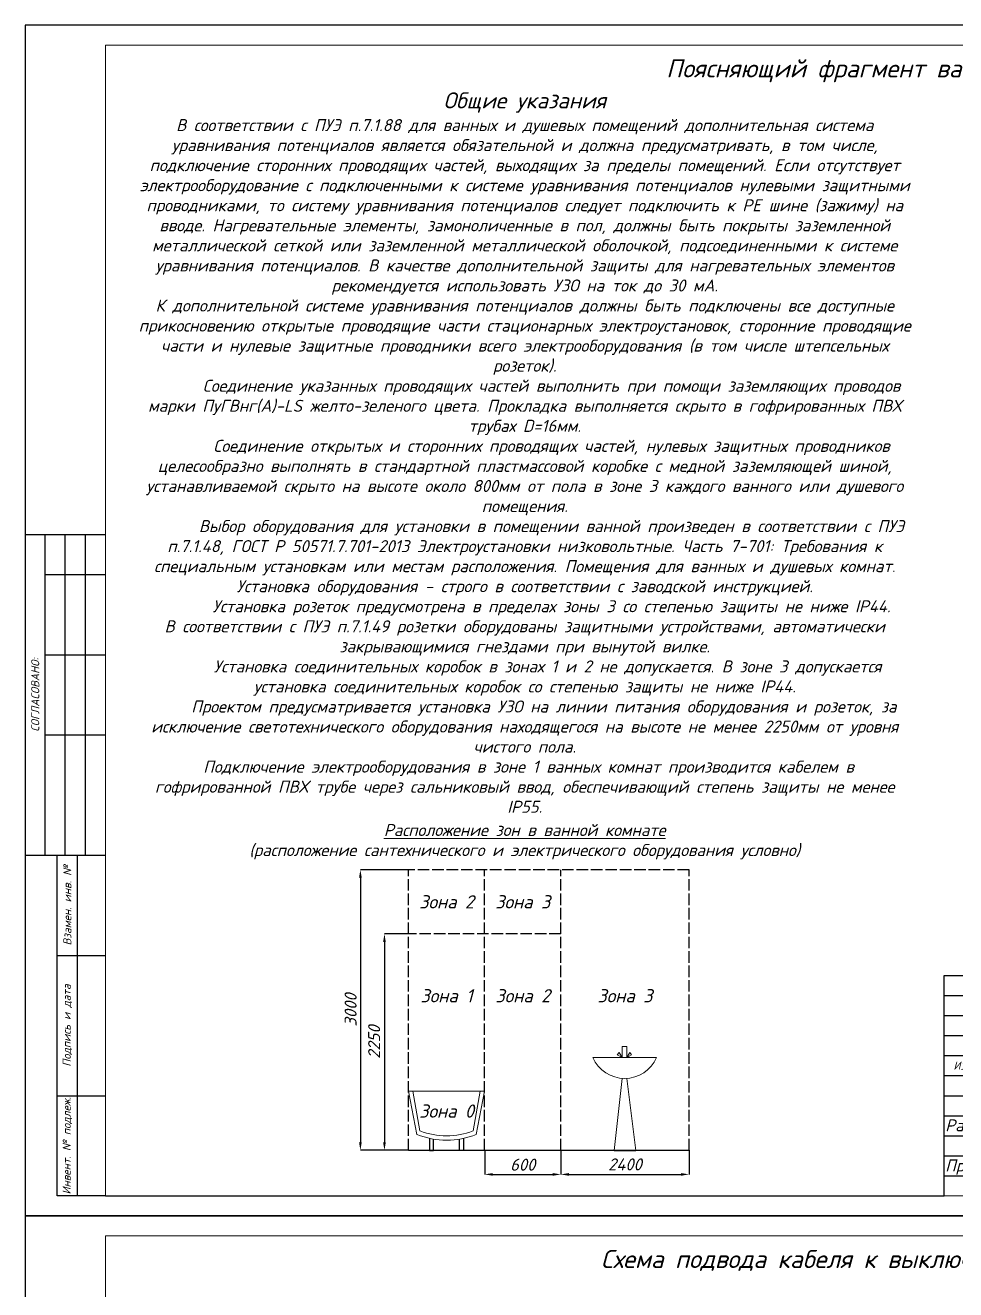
# Model space of a CAD drawing. Header units: millimetres. Extents: x 3082 to 230946, y 1570 to 312844.
# Drawn here: x 187546 to 199153, y 125974 to 141744 of the extents above; entities that cross this region are included whole.
import ezdxf
from ezdxf.enums import TextEntityAlignment as Align

# ---------------------------------------------------------------- set-up
doc = ezdxf.new("R2010")
doc.units = ezdxf.units.MM
doc.linetypes.add('ACAD_ISO02W100', pattern=[15, 12, -3])
doc.layers.add('A_K1', color=14, linetype='Continuous', lineweight=0)
doc.layers.add('Ramka', color=7, linetype='Continuous', lineweight=0)
doc.layers.add('FORMAT', color=7, linetype='Continuous')
doc.layers.add('TEXT', color=250, linetype='Continuous')
doc.styles.add('Is_150', font='isocpeui.ttf', dxfattribs={"height": 150})
doc.styles.add('ls_200', font='isocpeui.ttf', dxfattribs={"height": 200})
doc.dimstyles.new('M 100', dxfattribs={"dimtxt": 200, "dimasz": 100, "dimexe": 0, "dimexo": 0, "dimgap": 30, "dimtad": 1, "dimdec": 0, "dimrnd": 5, "dimdsep": 46, "dimtxsty": 'ls_200', "dimcen": 60, "dimadec": 0, "dimazin": 0, "dimtfac": 1, "dimtdec": 0, "dimtofl": 0, "dimtmove": 2, "dimatfit": 3, "dimldrblk": 'OBLIQUE', "dimfxl": 0, "dimtolj": 1, "dimtzin": 0, "dimarcsym": 0})

# ---------------------------------------------------------------- blocks, each defined once
blk = doc.blocks.new('*D215')
at = {"color": 0, "lineweight": -2, "ltscale": 5, "transparency": 16777216}
for p, q in [((194227, 127712), (194227, 127412)), ((195827, 127712), (195827, 127412)), ((194327, 127412), (195727, 127412))]:
    blk.add_line(p, q, dxfattribs=at)
at = {"color": 0, "ltscale": 5, "transparency": 16777216}
for points in [[(194327, 127428), (194327, 127395), (194227, 127412)], [(195727, 127428), (195727, 127395), (195827, 127412)]]:
    blk.add_solid(points, dxfattribs=at)
at = {"layer": 'Defpoints', "color": 0, "ltscale": 5, "transparency": 16777216}
for p in [(194227, 127712), (195827, 127712), (195827, 127412)]:
    blk.add_point(p, dxfattribs=at)
at = {"color": 0, "ltscale": 5, "transparency": 16777216, "insert": (195027, 127537), "char_height": 150, "attachment_point": 5, "style": 'Is_150'}
blk.add_mtext('\\A1;2400', dxfattribs=at)
blk = doc.blocks.new('_Oblique')
at = {"color": 0, "linetype": 'ByBlock', "lineweight": -2}
blk.add_line((-0.5, -0.5), (0.5, 0.5), dxfattribs=at)
blk = doc.blocks.new('*D216')
at = {"color": 0, "lineweight": -2, "ltscale": 5, "transparency": 16777216}
for p, q in [((193277, 127712), (193277, 127412)), ((194227, 127712), (194227, 127412)), ((193377, 127412), (194127, 127412))]:
    blk.add_line(p, q, dxfattribs=at)
at = {"color": 0, "ltscale": 5, "transparency": 16777216}
for points in [[(193377, 127428), (193377, 127395), (193277, 127412)], [(194127, 127428), (194127, 127395), (194227, 127412)]]:
    blk.add_solid(points, dxfattribs=at)
at = {"layer": 'Defpoints', "color": 0, "ltscale": 5, "transparency": 16777216}
for p in [(193277, 127712), (194227, 127712), (194227, 127412)]:
    blk.add_point(p, dxfattribs=at)
at = {"color": 0, "ltscale": 5, "transparency": 16777216, "insert": (193752, 127533), "char_height": 150, "attachment_point": 5, "style": 'Is_150'}
blk.add_mtext('\\A1;600', dxfattribs=at)
blk = doc.blocks.new('*D217')
at = {"color": 0, "lineweight": -2, "ltscale": 5, "transparency": 16777216}
for p, q in [((192327, 130412), (192027, 130412)), ((192027, 130312), (192027, 127812)), ((192327, 127712), (192027, 127712))]:
    blk.add_line(p, q, dxfattribs=at)
at = {"color": 0, "ltscale": 5, "transparency": 16777216}
for points in [[(192010, 130312), (192043, 130312), (192027, 130412)], [(192010, 127812), (192043, 127812), (192027, 127712)]]:
    blk.add_solid(points, dxfattribs=at)
at = {"layer": 'Defpoints', "color": 0, "ltscale": 5, "transparency": 16777216}
for p in [(192327, 130412), (192027, 127712), (192327, 127712)]:
    blk.add_point(p, dxfattribs=at)
at = {"color": 0, "ltscale": 5, "transparency": 16777216, "insert": (191898, 129062), "char_height": 150, "attachment_point": 5, "rotation": 90, "style": 'Is_150'}
blk.add_mtext('\\A1;2250', dxfattribs=at)
blk = doc.blocks.new('*D218')
at = {"color": 0, "lineweight": -2, "ltscale": 5, "transparency": 16777216}
for p, q in [((192327, 131212), (191727, 131212)), ((191727, 131112), (191727, 127812)), ((192327, 127712), (191727, 127712))]:
    blk.add_line(p, q, dxfattribs=at)
at = {"color": 0, "ltscale": 5, "transparency": 16777216}
for points in [[(191710, 131112), (191743, 131112), (191727, 131212)], [(191710, 127812), (191743, 127812), (191727, 127712)]]:
    blk.add_solid(points, dxfattribs=at)
at = {"layer": 'Defpoints', "color": 0, "ltscale": 5, "transparency": 16777216}
for p in [(192327, 131212), (191727, 127712), (192327, 127712)]:
    blk.add_point(p, dxfattribs=at)
at = {"color": 0, "ltscale": 5, "transparency": 16777216, "insert": (191605, 129462), "char_height": 150, "attachment_point": 5, "rotation": 90, "style": 'Is_150'}
blk.add_mtext('\\A1;3000', dxfattribs=at)
blk = doc.blocks.new('giplogo01')
h = blk.add_hatch(color=5)
h.dxf.hatch_style = 1
h.paths.add_polyline_path([(210, 2227), (435, 2227, 0.414214), (576, 2368), (576, 2667), (236, 2849, 0.250432), (-236, 2849), (-1953, 1931, 0.780449), (-1908, 1752), (-1692, 1752), (-1692, 400, 0.414214), (-1292, 0), (0, 0), (1292, 0, 0.414214), (1692, 400), (1692, 1752), (1908, 1752, 0.780449), (1953, 1931), (665, 2619), (665, 2368, -0.414214), (435, 2138), (210, 2138, 0.414214), (69, 1997), (69, 1752), (1182, 1752, -0.414214), (1412, 1522), (1412, 594), (1288, 594, -0.414214), (1147, 735), (1147, 1287, 0.414214), (917, 1517), (408, 1517, 0.414214), (178, 1287), (178, 1091), (267, 1091), (267, 1287, -0.414214), (408, 1428), (917, 1428, -0.414214), (1058, 1287), (1058, 735, 0.414214), (1288, 505), (1412, 505, -0.414214), (1182, 275), (497, 275, -0.414214), (267, 505), (267, 802), (178, 802), (178, 506, -0.414214), (-52, 276), (-1133, 276, -0.414214), (-1363, 506), (-1363, 1522, -0.414214), (-1133, 1752), (-20, 1752), (-20, 1997, -0.414214)])
h.paths.add_polyline_path([(69, 1661), (69, 1752), (-20, 1752), (-20, 1661, -0.414214), (-161, 1520), (-796, 1520, 0.414214), (-1026, 1290), (-1026, 729, 0.414214), (-796, 499), (-285, 499, 0.414214), (-55, 729), (-55, 761, -0.414214), (86, 902), (497, 902, 7.564808), (497, 991), (86, 991, 0.414214), (-144, 761), (-144, 729, -0.414214), (-285, 588), (-796, 588, -0.414214), (-937, 729), (-937, 1290, -0.414214), (-796, 1431), (-161, 1431, 0.414214)], flags=17)
h.paths.add_polyline_path([(576, 3014), (576, 2667), (665, 2619), (665, 3014, 6.005441)])
at = {"color": 5}
for points in [[(-1956, 1929), (-236, 2849, -0.250432), (236, 2849), (1953, 1931, -0.780449), (1908, 1752), (1692, 1752), (1692, 400, -0.414214), (1292, 0), (0, 0), (-1292, 0, -0.414214), (-1692, 400), (-1692, 1752), (-1908, 1752, -0.780449), (-1953, 1931), (-236, 2849, -0.250432), (236, 2849), (1956, 1929)], [(1412, 594), (1288, 594, -0.414214), (1147, 735), (1147, 1287, 0.414214), (917, 1517), (408, 1517, 0.414214), (178, 1287), (178, 1091), (267, 1091), (267, 1287, -0.414214), (408, 1428), (917, 1428, -0.414214), (1058, 1287), (1058, 735, 0.414214), (1288, 505), (1412, 505, -0.414214), (1182, 275), (497, 275, -0.414214), (267, 505), (267, 802), (178, 802), (178, 506, -0.414214), (-52, 276), (-1133, 276, -0.414214), (-1363, 506), (-1363, 1522, -0.414214), (-1133, 1752), (1182, 1752, -0.414214), (1412, 1522), (1412, 594), (1377, 594)]]:
    blk.add_lwpolyline(points, format="xyb", dxfattribs=at)
blk.add_lwpolyline([(665, 3014), (665, 2368, -0.414214), (435, 2138), (210, 2138, 0.414214), (69, 1997), (69, 1661, -0.414214), (-161, 1431), (-796, 1431, 0.414214), (-937, 1290), (-937, 729, 0.414214), (-796, 588), (-285, 588, 0.414214), (-144, 729), (-144, 761, -0.414214), (86, 991), (497, 991, -7.564808), (497, 902), (86, 902, 0.414214), (-55, 761), (-55, 729, -0.414214), (-285, 499), (-796, 499, -0.414214), (-1026, 729), (-1026, 1290, -0.414214), (-796, 1520), (-161, 1520, 0.414214), (-20, 1661), (-20, 1997, -0.414214), (210, 2227), (435, 2227), (210, 2227), (435, 2227, 0.414214), (576, 2368), (576, 3014), (576, 3014), (576, 3014, -6.005441)], format="xyb", close=True, dxfattribs=at)
blk = doc.blocks.new('*U369')
at = {"linetype": 'Continuous'}
for points in [[(-20961, 8500), (-19961, 8500)], [(-20711, 4500), (-20711, 8500)], [(-20461, 4500), (-20461, 8500)], [(-20211, 4500), (-20211, 8500)], [(-20711, 8000), (-19961, 8000)], [(-20711, 7000), (-19961, 7000)], [(-20711, 6000), (-19961, 6000)], [(-20961, 4500), (-19961, 4500)], [(-20561, 250), (-20561, 4500)], [(-20561, 4500), (-19979, 4500)], [(-20311, 250), (-20311, 4500)], [(-20561, 3250), (-19961, 3250)], [(-20561, 1500), (-19961, 1500)], [(-19961, 250), (-20561, 250)]]:
    blk.add_lwpolyline(points, dxfattribs=at)
for points in [[(-9500, 250), (-9500, 3000), (-250, 3000)], [(-9000, 1750), (-9000, 3000)], [(-8500, 250), (-8500, 3000)], [(-8000, 1750), (-8000, 3000)], [(-7500, 250), (-7500, 3000)], [(-6750, 250), (-6750, 3000)], [(-6250, 250), (-6250, 3000)], [(-9500, 2750), (-6250, 2750)], [(-9500, 2500), (-6250, 2500)], [(-6250, 2500), (-250, 2500)], [(-9500, 2250), (-6250, 2250)], [(-9500, 2000), (-6250, 2000)], [(-9500, 1750), (-6250, 1750)], [(-6250, 1750), (-250, 1750)], [(-2750, 250), (-2750, 1750)], [(-2000, 1750), (-2000, 1000)], [(-1150, 1750), (-1150, 1000)], [(-9500, 1500), (-6250, 1500)], [(-2750, 1500), (-250, 1500)], [(-9500, 1250), (-6250, 1250)], [(-9500, 1000), (-6250, 1000)], [(-6250, 1000), (-250, 1000)], [(-9500, 750), (-6250, 750)], [(-9500, 500), (-6250, 500)]]:
    blk.add_lwpolyline(points)
at = {"layer": 'Ramka', "color": 7}
for points in [[(-20961, 0), (0, 0), (0, 14850), (-20961, 14850)], [(-19961, 250), (-250, 250), (-250, 14600), (-19961, 14600)]]:
    blk.add_lwpolyline(points, close=True, dxfattribs=at)
at = {"layer": 'Ramka', "color": 5, "lineweight": 9, "flags": 128}
for points in [[(-7318, 1226), (-7313, 1234), (-7153, 1284), (-6999, 1321), (-7149, 1284), (-7318, 1082), (-7329, 1066), (-7345, 1044), (-7356, 1028), (-7367, 1012), (-7371, 1004), (-7372, 1001), (-7374, 1000), (-7377, 992), (-7382, 985), (-7367, 1012), (-7351, 1036), (-7329, 1066), (-7296, 1096), (-7279, 1113), (-7262, 1130), (-7246, 1145), (-7234, 1157), (-7220, 1170), (-7200, 1190), (-7173, 1217), (-7157, 1236), (-7149, 1246), (-7146, 1250), (-7143, 1255), (-7173, 1217), (-7201, 1180), (-7232, 1145), (-7241, 1132), (-7248, 1124), (-7263, 1106), (-7270, 1097), (-7285, 1080), (-7293, 1070), (-7299, 1062), (-7308, 1051), (-7309, 1047), (-7316, 1033), (-7319, 1028), (-7324, 1021), (-7328, 1015), (-7331, 1012), (-7333, 1011), (-7326, 1025), (-7322, 1032), (-7317, 1039), (-7312, 1047), (-7304, 1057), (-7271, 1096), (-7253, 1118), (-7231, 1138), (-7214, 1154), (-7200, 1168), (-7193, 1174), (-7185, 1181), (-7179, 1186), (-7202, 1156), (-7214, 1139), (-7230, 1117), (-7245, 1097), (-7252, 1088), (-7257, 1081), (-7261, 1076), (-7264, 1071), (-7267, 1067), (-7273, 1060), (-7237, 1102), (-7227, 1110), (-7220, 1120), (-7216, 1125), (-7206, 1134), (-7244, 1079), (-7223, 1116), (-7216, 1131), (-7208, 1148), (-7207, 1161), (-7206, 1168), (-7207, 1174), (-7209, 1184), (-7210, 1188), (-7216, 1193), (-7220, 1194), (-7226, 1195), (-7234, 1195), (-7251, 1190), (-7263, 1185), (-7276, 1178), (-7287, 1172), (-7311, 1155), (-7326, 1143), (-7349, 1121), (-7367, 1099), (-7378, 1083), (-7383, 1078), (-7391, 1064), (-7404, 1041), (-7409, 1025), (-7410, 1017), (-7410, 1010), (-7407, 1001), (-7402, 997), (-7390, 996), (-7378, 997), (-7353, 1012), (-7337, 1021), (-7299, 1049), (-7276, 1065), (-7259, 1076), (-7243, 1082), (-7218, 1097), (-7205, 1102), (-7216, 1086), (-7223, 1076), (-7225, 1073), (-7225, 1071), (-7219, 1070), (-7212, 1073), (-7154, 1115), (-7129, 1134), (-7147, 1115), (-7157, 1103), (-7159, 1099), (-7159, 1095), (-7154, 1094), (-7148, 1096), (-7063, 1150), (-7072, 1139), (-7073, 1134), (-7072, 1132), (-7071, 1132), (-7066, 1132), (-7051, 1135), (-7031, 1146), (-7013, 1156), (-6999, 1164), (-6991, 1169), (-6988, 1174), (-6987, 1175), (-6990, 1177), (-6996, 1176), (-7000, 1173), (-7002, 1169), (-7004, 1164), (-7005, 1161), (-7004, 1159), (-6998, 1157), (-6991, 1159), (-6981, 1163), (-6961, 1172), (-6955, 1174), (-6949, 1179), (-6947, 1181), (-6944, 1185), (-6944, 1188), (-6947, 1189), (-6950, 1189), (-6953, 1187), (-6956, 1184), (-6957, 1179), (-6957, 1177), (-6955, 1174), (-6952, 1174), (-6948, 1172), (-6942, 1175), (-6937, 1177), (-6865, 1222), (-6846, 1238), (-6825, 1258), (-6810, 1278), (-6802, 1290), (-6779, 1333), (-6780, 1335), (-6812, 1307), (-6868, 1230), (-7002, 1054), (-7008, 1044)], [(-7009, 1018), (-7157, 803), (-7348, 521), (-7251, 622), (-7007, 838), (-7216, 622), (-7231, 586), (-7199, 595), (-7155, 624), (-7018, 692), (-6988, 692), (-6963, 683), (-6961, 662), (-6998, 615), (-7048, 595), (-7086, 591), (-7095, 608), (-7061, 631), (-6894, 713), (-6727, 809), (-6720, 826), (-6725, 827), (-6729, 823), (-6749, 783), (-6835, 675), (-6869, 621), (-6979, 413), (-6980, 466), (-7002, 512), (-7070, 568), (-7119, 591), (-7203, 612), (-7274, 630), (-7325, 644), (-7363, 648), (-7456, 642), (-7507, 632), (-7554, 615), (-7608, 591), (-7651, 566), (-7675, 540), (-7677, 527), (-7664, 519), (-7646, 523), (-7327, 566), (-6914, 627), (-6617, 680), (-6549, 695), (-6503, 702), (-6491, 709)]]:
    blk.add_lwpolyline(points, dxfattribs=at)
at = {"layer": 'A_K1', "xscale": 0.1741164628948324, "yscale": 0.1741164628948324, "zscale": 0.1741164628948324}
blk.add_blockref('giplogo01', (-2314, 351), dxfattribs=at)
at = {"layer": 'A_K1', "color": 5, "insert": (-1870, 625), "char_height": 100, "width": 1620.21, "attachment_point": 4, "line_spacing_factor": 1.45, "style": 'ls_200'}
blk.add_mtext('\\pxql;ООО "ГИП"\\Pwww.gipproekt.ru\\P+7 499 677-21-76', dxfattribs=at)
at = {"layer": 'Ramka', "lineweight": 9, "style": 'ls_200'}
for s, p in [('Разраб.', (-9485, 1055)), ('Бубнов', (-8485, 1055)), ('02.20', (-6750, 1055)), ('Проверил', (-9485, 555)), ('Королев', (-8485, 555)), ('02.20', (-6750, 555))]:
    blk.add_text(s, height=150, dxfattribs=at).set_placement(p)
at = {"layer": 'TEXT', "color": 0, "linetype": 'Continuous', "lineweight": 0, "char_height": 100, "attachment_point": 5, "rotation": 90, "style": 'ls_200'}
for s, insert, width in [('\\pxqc;СОГЛАСОВАНО:', (-20836, 6500), 4000), ('\\pxqc;Взамен. инв. №', (-20436, 3875), 1250), ('\\pxqc;Подпись и дата', (-20436, 2375), 1750), ('\\pxqc;Инвент. № подлеж.', (-20436, 875), 1250)]:
    blk.add_mtext(s, dxfattribs=dict(at, insert=insert, width=width))
at = {"layer": 'TEXT', "color": 0, "linetype": 'Continuous', "lineweight": 0, "style": 'ls_200'}
for s, insert, char_height, width, attachment_point in [('\\pxi1,ql;Шифр:                                                ЭОМ', (-6250, 2750), 150, 6000, 4), ('\\pxqc;Изм.', (-9250, 1875), 100, 500, 5), ('\\pxqc;Кол.уч', (-8750, 1875), 100, 500, 5), ('\\pxqc;Лист', (-8250, 1875), 100, 500, 5), ('№ док.', (-7750, 1875), 100, 500, 5), ('\\pxqc;Подпись', (-7125, 1875), 100, 750, 5), ('\\pxqc;Дата', (-6500, 1875), 100, 500, 5), ('\\pxqc;Стадия', (-2375, 1625), 100, 750, 5), ('\\pxqc;Лист', (-1575, 1625), 100, 850, 5), ('\\pxqc;Листов', (-700, 1625), 100, 900, 5), ('\\pxqc;Электрооборудование и освещение', (-6250, 1375), 150, 3500, 4), ('\\pxqc;Формат                А3', (-250, 125), 124.67, 2500, 6)]:
    blk.add_mtext(s, dxfattribs=dict(at, insert=insert, char_height=char_height, width=width, attachment_point=attachment_point))

msp = doc.modelspace()

# ---------------------------------------------------------------- linework, layer by layer
at = {"lineweight": 0, "ltscale": 0.13}
for p, q in [((192326.6, 128449.3), (192430.6, 127909)), ((192326.6, 128449.3), (193276.6, 128449.3)), ((192381.4, 128449.3), (192470.1, 127953.8)), ((193221.8, 128449.3), (193133.1, 127953.8)), ((193276.6, 128449.3), (193172.6, 127909))]:
    msp.add_line(p, q, dxfattribs=at)
at = {"linetype": 'ACAD_ISO02W100', "ltscale": 12}
for points in [[(195826.6, 131211.5), (192326.6, 131211.5)], [(192326.6, 127711.5), (192326.6, 131211.5)], [(193276.6, 127711.5), (193276.6, 131211.5)], [(194226.6, 127711.5), (194226.6, 131211.5)], [(195826.6, 127711.5), (195826.6, 131211.5)], [(194226.6, 130411.5), (192326.6, 130411.5)]]:
    msp.add_lwpolyline(points, dxfattribs=at)
at = {"color": 0, "lineweight": 0, "ltscale": 0.13}
msp.add_lwpolyline([(194990.6, 128868.3), (195049, 128868.3), (195049, 129006), (194990.6, 129006)], close=True, dxfattribs=at)
msp.add_lwpolyline([(194627, 128868.2, 0.6546142), (195420.1, 128867.9)], format="xyb", dxfattribs=at)
for points in [[(194627, 128868.2), (195420.1, 128867.9)], [(194954.5, 128934.2), (194930.5, 128903.8)], [(194930.5, 128903.8), (194990.6, 128868.3)], [(194990.6, 128868.3), (194954.5, 128934.2)], [(195050.4, 128868.3), (195086.4, 128934.2)], [(195110.5, 128903.8), (195050.4, 128868.3)], [(195086.4, 128934.2), (195110.5, 128903.8)], [(194993.9, 128609.5), (194890.7, 127711.5)], [(195162.6, 127711.5), (195051.7, 128607.6)]]:
    msp.add_lwpolyline(points, dxfattribs=at)
for points in [[(192589.4, 127861.5), (192589.4, 127711.5), (192639.4, 127711.5), (192639.4, 127852.2)], [(193013.8, 127861.5), (193013.8, 127711.5), (192963.8, 127711.5), (192963.8, 127852.2)], [(195826.6, 127711.5), (192326.6, 127711.5)], [(194890.7, 127711.5), (195162.6, 127711.5)]]:
    msp.add_lwpolyline(points)
at = {"ltscale": 12}
msp.add_lwpolyline([(188546.4, 127143.7), (199006.9, 127143.7)], dxfattribs=at)
at = {"lineweight": 0, "ltscale": 0.13}
for centre, radius, start, end in [((192801.6, 128861.4), 1022.2, 248.71682, 291.28318), ((192801.6, 128833.5), 940, 249.35116, 290.64884)]:
    msp.add_arc(centre, radius, start, end, dxfattribs=at)
at = {"layer": 'FORMAT'}
for points in [[(187546.4, 126893.7), (208506.9, 126893.7), (208506.9, 141743.7), (187546.4, 141743.7)], [(187546.4, 112043.7), (208506.9, 112043.7), (208506.9, 126893.7), (187546.4, 126893.7)]]:
    msp.add_lwpolyline(points, close=True, dxfattribs=at)

# ---------------------------------------------------------------- block references
for p in [(208506.9, 126893.7), (208506.9, 112043.7)]:
    msp.add_blockref('*U369', p, dxfattribs=at)

# ---------------------------------------------------------------- texts
at = {"layer": 'Ramka', "lineweight": 0, "style": 'ls_200'}
for s, p in [('Поясняющий фрагмент ванной комнаты', (198401.6, 141206.4)), ('Схема подвода кабеля к выключателям и розеткам', (198401.6, 126356.4))]:
    msp.add_text(s, height=225, dxfattribs=at).set_placement(p, align=Align.MIDDLE_CENTER)
for s, insert, char_height, width, attachment_point in [('\\pxqc;{\\H1.33333x;Общие указания\\P\\pi4,ql;}В соответствии с ПУЭ п.7.1.88 для ванных и душевых помещений дополнительная система уравнивания потенциалов является обязательной и должна предусматривать, в том числе, подключение сторонних проводящих частей, выходящих за пределы помещений. Если отсутствует электрооборудование с подключенными к системе уравнивания потенциалов нулевыми защитными проводниками, то систему уравнивания потенциалов следует подключить к РЕ шине (зажиму) на вводе. Нагревательные элементы, замоноличенные в пол, должны быть покрыты заземленной металлической сеткой или заземленной металлической оболочкой, подсоединенными к системе уравнивания потенциалов. В качестве дополнительной защиты для нагревательных элементов рекомендуется использовать УЗО на ток до 30 мА.\\PК дополнительной системе уравнивания потенциалов должны быть подключены все доступные прикосновению открытые проводящие части стационарных электроустановок, сторонние проводящие части и нулевые защитные проводники всего электрооборудования (в том числе штепсельных розеток).\\P\\pi0;       Соединение указанных проводящих частей выполнить при помощи заземляющих проводов марки ПуГВнг(А)-LS желто-зеленого цвета. Прокладка выполняется скрыто в гофрированных ПВХ трубах D=16мм.\\P       Соединение открытых и сторонних проводящих частей, нулевых защитных проводников целесообразно выполнять в стандартной пластмассовой коробке с медной заземляющей шиной, устанавливаемой скрыто на высоте около 800мм от пола в зоне 3 каждого ванного или душевого помещения.\\P       Выбор оборудования для установки в помещении ванной произведен в соответствии с ПУЭ п.7.1.48, ГОСТ Р 50571.7.701-2013 Электроустановки низковольтные. Часть 7-701: Требования к специальным установкам или местам расположения. Помещения для ванных и душевых комнат. Установка оборудования - строго в соответствии с заводской инструкцией.\\P       Установка розеток предусмотрена в пределах зоны 3 со степенью защиты не ниже IP44.\\PВ соответствии с ПУЭ п.7.1.49 розетки оборудованы защитными устройствами, автоматически закрывающимися гнездами при вынутой вилке.\\P      Установка соединительных коробок в зонах 1 и 2 не допускается. В зоне 3 допускается установка соединительных коробок со степенью защиты не ниже IP44.\\P     Проектом предусматривается установка УЗО на линии питания оборудования и розеток, за исключение светотехнического оборудования находящегося на высоте не менее 2250мм от уровня чистого пола.\\P^IПодключение электрооборудования в зоне 1 ванных комнат производится кабелем в гофрированной ПВХ трубе через сальниковый ввод, обеспечивающий степень защиты не менее IP55.', (193776.6, 140907.2), 150, 9705.475, 2), ('{\\LРасположение зон в ванной комнате\\P}(расположение сантехнического и электрического оборудования условно)', (193776.6, 131561.5), 150, 7409.11, 5), ('\\pxqc;Зона 2', (192801.6, 130811.5), 165, 950, 5), ('\\pxqc;Зона 3', (193751.6, 130811.5), 165, 950, 5), ('\\pxqc;Зона 1', (192801.6, 129640), 165, 950, 5), ('\\pxqc;Зона 2', (193751.6, 129640), 165, 950, 5), ('\\pxqc;Зона 3', (195026.6, 129640), 165, 1600, 5), ('\\pxqc;Зона 0', (192801.6, 128201.6), 165, 799.149, 5)]:
    msp.add_mtext(s, dxfattribs=dict(at, insert=insert, char_height=char_height, width=width, attachment_point=attachment_point))

# ---------------------------------------------------------------- dimensions: what is measured, and where the dimension line sits
at = {"color": 250, "ltscale": 5}
for base, p1, text, picture, middle in [((191726.6, 127711.5), (192326.6, 131211.5), '3000', '*D218', (191605.4, 129461.5)), ((192026.6, 127711.5), (192326.6, 130411.5), '2250', '*D217', (191897.9, 129061.5))]:
    dim = msp.add_linear_dim(base=base, p1=p1, p2=(192326.6, 127711.5), angle=270, text=text, dimstyle='M 100', override={"dimtxsty": 'Is_150'}, dxfattribs=at)
    dim.commit()
    dim.dimension.update_dxf_attribs({"geometry": picture, "text_midpoint": middle, "dimtype": 160})
for base, p1, p2, text, picture, middle in [((194226.6, 127411.5), (193276.6, 127711.5), (194226.6, 127711.5), '600', '*D216', (193751.6, 127532.8)), ((195826.6, 127411.5), (194226.6, 127711.5), (195826.6, 127711.5), '2400', '*D215', (195026.6, 127536.5))]:
    dim = msp.add_linear_dim(base=base, p1=p1, p2=p2, text=text, dimstyle='M 100', override={"dimtxsty": 'Is_150'}, dxfattribs=at)
    dim.commit()
    dim.dimension.update_dxf_attribs({"geometry": picture, "text_midpoint": middle, "dimtype": 160})

doc.saveas('drawing.dxf')
